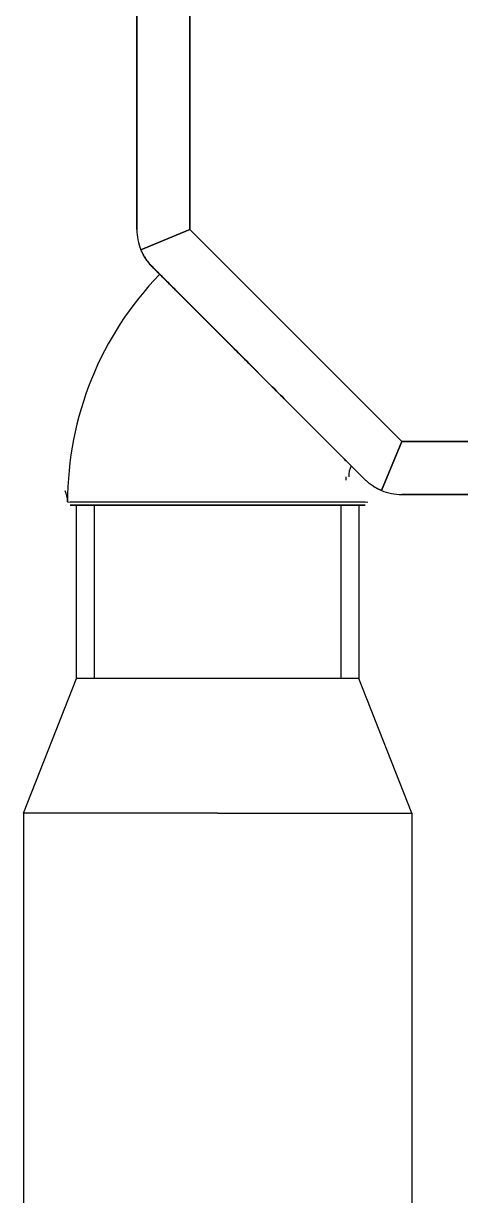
# Model space of a CAD drawing. Header units: millimetres. Extents: x 441156 to 441876, y 4514765 to 4515211.
# Drawn here: x 441308.2774 to 441308.4012, y 4514931.8437 to 4514932.1755 of the extents above; entities that cross this region are included whole.
import ezdxf

# ---------------------------------------------------------------- set-up
doc = ezdxf.new("R2010")
doc.units = ezdxf.units.MM
doc.linetypes.add('CONTINUA', pattern=[0])
doc.layers.add('01_mono PRIMERA', color=2, linetype='Continuous')
doc.layers.add('Instalaciones_ventilación_extracción', color=86, linetype='Continuous', lineweight=25)

# ---------------------------------------------------------------- blocks, each defined once
blk = doc.blocks.new('A$C11D349B9')
at = {"layer": '01_mono PRIMERA', "color": 254}
blk.add_arc((3.967982429254334, 9.464571852236986), 0.725, 183.2758289781731, 270, dxfattribs=at)

msp = doc.modelspace()

# ---------------------------------------------------------------- linework, layer by layer
at = {"layer": 'Instalaciones_ventilación_extracción'}
for p, q in [((441308.3095658165, 4514932.11719836, 5.197944820088271e-06), (441308.3095658165, 4514932.37719836, 5.197944820088271e-06)), ((441308.3095658165, 4514932.37719836, 5.197944820088271e-06), (441308.3095658165, 4514932.11719836, 5.197944820088271e-06)), ((441308.3245658162, 4514932.117204257, 5.197944820088271e-06), (441308.3245658162, 4514932.377192463, 5.197944820088271e-06)), ((441308.3245658162, 4514932.377192463, 5.197944820088271e-06), (441308.3245658162, 4514932.117204257, 5.197944820088271e-06)), ((441308.3245658162, 4514932.117204257, 5.197944820088271e-06), (441308.3107055393, 4514932.111463143, 5.197944820088271e-06)), ((441308.3107055393, 4514932.111463143, 5.197944820088271e-06), (441308.3245658162, 4514932.117204257, 5.197944820088271e-06)), ((441308.3845717129, 4514932.05719836, 5.197944820088271e-06), (441308.3245658162, 4514932.117204257, 5.197944820088271e-06)), ((441308.3245658162, 4514932.117204257, 5.197944820088271e-06), (441308.3845717129, 4514932.05719836, 5.197944820088271e-06)), ((441308.3106587115, 4514932.111577632, 5.197944820088271e-06), (441308.3106550495, 4514932.111586711, 5.197944820088271e-06)), ((441308.3106550495, 4514932.111586711, 5.197944820088271e-06), (441308.3106599324, 4514932.111574627, 5.197944820088271e-06)), ((441308.3106697281, 4514932.111550426, 5.197944820088271e-06), (441308.3106587115, 4514932.111577632, 5.197944820088271e-06)), ((441308.3106599324, 4514932.111574627, 5.197944820088271e-06), (441308.310674611, 4514932.111538433, 5.197944820088271e-06)), ((441308.3106881916, 4514932.111505214, 5.197944820088271e-06), (441308.3106697281, 4514932.111550426, 5.197944820088271e-06)), ((441308.310674611, 4514932.111538433, 5.197944820088271e-06), (441308.3106992538, 4514932.111478344, 5.197944820088271e-06)), ((441308.310714223, 4514932.11144218, 5.197944820088271e-06), (441308.3106881916, 4514932.111505214, 5.197944820088271e-06)), ((441308.3106992538, 4514932.111478344, 5.197944820088271e-06), (441308.310734075, 4514932.111394619, 5.197944820088271e-06)), ((441308.3107055412, 4514932.111463145, 5.197944820088271e-06), (441308.3107904098, 4514932.111262172, 5.197944820088271e-06)), ((441308.3107904098, 4514932.111262172, 5.197944820088271e-06), (441308.3107055412, 4514932.111463145, 5.197944820088271e-06)), ((441308.3107479909, 4514932.111361506, 5.197944820088271e-06), (441308.310714223, 4514932.11144218, 5.197944820088271e-06)), ((441308.310734075, 4514932.111394619, 5.197944820088271e-06), (441308.310779287, 4514932.111287731, 5.197944820088271e-06)), ((441308.3107895409, 4514932.1112635, 5.197944820088271e-06), (441308.3107479909, 4514932.111361506, 5.197944820088271e-06)), ((441308.310779287, 4514932.111287731, 5.197944820088271e-06), (441308.310835347, 4514932.111158351, 5.197944820088271e-06)), ((441308.3108392688, 4514932.111148708, 5.197944820088271e-06), (441308.3107895409, 4514932.1112635, 5.197944820088271e-06)), ((441308.3107904098, 4514932.111262172, 5.197944820088271e-06), (441308.3108775835, 4514932.111063884, 5.197944820088271e-06)), ((441308.3108775835, 4514932.111063884, 5.197944820088271e-06), (441308.3107904098, 4514932.111262172, 5.197944820088271e-06)), ((441308.310835347, 4514932.111158351, 5.197944820088271e-06), (441308.3109028521, 4514932.111007167, 5.197944820088271e-06)), ((441308.3108975575, 4514932.111017635, 5.197944820088271e-06), (441308.3108392688, 4514932.111148708, 5.197944820088271e-06)), ((441308.3108775835, 4514932.111063884, 5.197944820088271e-06), (441308.3109670612, 4514932.110868098, 5.197944820088271e-06)), ((441308.3109670612, 4514932.110868098, 5.197944820088271e-06), (441308.3108775835, 4514932.111063884, 5.197944820088271e-06)), ((441308.3109648335, 4514932.110870815, 5.197944820088271e-06), (441308.3108975575, 4514932.111017635, 5.197944820088271e-06)), ((441308.3109028521, 4514932.111007167, 5.197944820088271e-06), (441308.3109823507, 4514932.110834896, 5.197944820088271e-06)), ((441308.3110415093, 4514932.110708782, 5.197944820088271e-06), (441308.3109648335, 4514932.110870815, 5.197944820088271e-06)), ((441308.3109670612, 4514932.110868098, 5.197944820088271e-06), (441308.3110586754, 4514932.110674953, 5.197944820088271e-06)), ((441308.3110586754, 4514932.110674953, 5.197944820088271e-06), (441308.3109670612, 4514932.110868098, 5.197944820088271e-06)), ((441308.3109823507, 4514932.110834896, 5.197944820088271e-06), (441308.3110744371, 4514932.110642208, 5.197944820088271e-06)), ((441308.3111279807, 4514932.110532084, 5.197944820088271e-06), (441308.3110415093, 4514932.110708782, 5.197944820088271e-06)), ((441308.3110586754, 4514932.110674953, 5.197944820088271e-06), (441308.3111522873, 4514932.110484584, 5.197944820088271e-06)), ((441308.3111522873, 4514932.110484584, 5.197944820088271e-06), (441308.3110586754, 4514932.110674953, 5.197944820088271e-06)), ((441308.3110744371, 4514932.110642208, 5.197944820088271e-06), (441308.3111795555, 4514932.110430156, 5.197944820088271e-06)), ((441308.3112246753, 4514932.110341228, 5.197944820088271e-06), (441308.3111279807, 4514932.110532084, 5.197944820088271e-06)), ((441308.3111522873, 4514932.110484584, 5.197944820088271e-06), (441308.3112477311, 4514932.110297145, 5.197944820088271e-06)), ((441308.3112477311, 4514932.110297145, 5.197944820088271e-06), (441308.3111522873, 4514932.110484584, 5.197944820088271e-06)), ((441308.3111795555, 4514932.110430156, 5.197944820088271e-06), (441308.3112978716, 4514932.110200939, 5.197944820088271e-06)), ((441308.3113319748, 4514932.11013676, 5.197944820088271e-06), (441308.3112246753, 4514932.110341228, 5.197944820088271e-06)), ((441308.3112477311, 4514932.110297145, 5.197944820088271e-06), (441308.3113448531, 4514932.110112788, 5.197944820088271e-06)), ((441308.3113448531, 4514932.110112788, 5.197944820088271e-06), (441308.3112477311, 4514932.110297145, 5.197944820088271e-06)), ((441308.3112978716, 4514932.110200939, 5.197944820088271e-06), (441308.3114299211, 4514932.109955943, 5.197944820088271e-06)), ((441308.3114503375, 4514932.109919276, 5.197944820088271e-06), (441308.3113319748, 4514932.11013676, 5.197944820088271e-06)), ((441308.3113448531, 4514932.110112788, 5.197944820088271e-06), (441308.3114435165, 4514932.109931652, 5.197944820088271e-06)), ((441308.3114435165, 4514932.109931652, 5.197944820088271e-06), (441308.3113448531, 4514932.110112788, 5.197944820088271e-06)), ((441308.3114299211, 4514932.109955943, 5.197944820088271e-06), (441308.311576284, 4514932.109696513, 5.197944820088271e-06)), ((441308.3114435165, 4514932.109931652, 5.197944820088271e-06), (441308.3115435387, 4514932.109753886, 5.197944820088271e-06)), ((441308.3115435387, 4514932.109753886, 5.197944820088271e-06), (441308.3114435165, 4514932.109931652, 5.197944820088271e-06)), ((441308.3115803269, 4514932.109689662, 5.197944820088271e-06), (441308.3114503375, 4514932.109919276, 5.197944820088271e-06)), ((441308.3115435387, 4514932.109753886, 5.197944820088271e-06), (441308.3116447502, 4514932.109579616, 5.197944820088271e-06)), ((441308.3116447502, 4514932.109579616, 5.197944820088271e-06), (441308.3115435387, 4514932.109753886, 5.197944820088271e-06)), ((441308.311576284, 4514932.109696513, 5.197944820088271e-06), (441308.3117375537, 4514932.109423915, 5.197944820088271e-06)), ((441308.3117225696, 4514932.109448696, 5.197944820088271e-06), (441308.3115803269, 4514932.109689662, 5.197944820088271e-06)), ((441308.3116447502, 4514932.109579616, 5.197944820088271e-06), (441308.3117469535, 4514932.109408947, 5.197944820088271e-06)), ((441308.3117469535, 4514932.109408947, 5.197944820088271e-06), (441308.3116447502, 4514932.109579616, 5.197944820088271e-06)), ((441308.3118777056, 4514932.10919717, 5.197944820088271e-06), (441308.3117225696, 4514932.109448696, 5.197944820088271e-06)), ((441308.3117375537, 4514932.109423915, 5.197944820088271e-06), (441308.3119142964, 4514932.109139491, 5.197944820088271e-06)), ((441308.3117469535, 4514932.109408947, 5.197944820088271e-06), (441308.3118499038, 4514932.109241985, 5.197944820088271e-06)), ((441308.3118499038, 4514932.109241985, 5.197944820088271e-06), (441308.3117469535, 4514932.109408947, 5.197944820088271e-06)), ((441308.3118499038, 4514932.109241985, 5.197944820088271e-06), (441308.3119534352, 4514932.109078868, 5.197944820088271e-06)), ((441308.3119534352, 4514932.109078868, 5.197944820088271e-06), (441308.3118499038, 4514932.109241985, 5.197944820088271e-06)), ((441308.3120463309, 4514932.108935863, 5.197944820088271e-06), (441308.3118777056, 4514932.10919717, 5.197944820088271e-06)), ((441308.3119142964, 4514932.109139491, 5.197944820088271e-06), (441308.312107122, 4514932.108844539, 5.197944820088271e-06)), ((441308.3119534352, 4514932.109078868, 5.197944820088271e-06), (441308.3120573168, 4514932.108919689, 5.197944820088271e-06)), ((441308.3120573168, 4514932.108919689, 5.197944820088271e-06), (441308.3119534352, 4514932.109078868, 5.197944820088271e-06)), ((441308.3122290852, 4514932.108665538, 5.197944820088271e-06), (441308.3120463309, 4514932.108935863, 5.197944820088271e-06)), ((441308.3120573168, 4514932.108919689, 5.197944820088271e-06), (441308.3121613511, 4514932.108764567, 5.197944820088271e-06)), ((441308.3121613511, 4514932.108764567, 5.197944820088271e-06), (441308.3120573168, 4514932.108919689, 5.197944820088271e-06)), ((441308.312107122, 4514932.108844539, 5.197944820088271e-06), (441308.31231661, 4514932.108540355, 5.197944820088271e-06)), ((441308.3121613511, 4514932.108764567, 5.197944820088271e-06), (441308.3122653249, 4514932.108613597, 5.197944820088271e-06)), ((441308.3122653249, 4514932.108613597, 5.197944820088271e-06), (441308.3121613511, 4514932.108764567, 5.197944820088271e-06)), ((441308.3124265946, 4514932.108386974, 5.197944820088271e-06), (441308.3122290852, 4514932.108665538, 5.197944820088271e-06)), ((441308.3122653249, 4514932.108613597, 5.197944820088271e-06), (441308.3123696647, 4514932.108466075, 5.197944820088271e-06)), ((441308.3123696647, 4514932.108466075, 5.197944820088271e-06), (441308.3122653249, 4514932.108613597, 5.197944820088271e-06)), ((441308.31231661, 4514932.108540355, 5.197944820088271e-06), (441308.3125433396, 4514932.108228267, 5.197944820088271e-06)), ((441308.3123696647, 4514932.108466075, 5.197944820088271e-06), (441308.3124744161, 4514932.108321666, 5.197944820088271e-06)), ((441308.3124744161, 4514932.108321666, 5.197944820088271e-06), (441308.3123696647, 4514932.108466075, 5.197944820088271e-06)), ((441308.3126394856, 4514932.108100963, 5.197944820088271e-06), (441308.3124265946, 4514932.108386974, 5.197944820088271e-06)), ((441308.3124744161, 4514932.108321666, 5.197944820088271e-06), (441308.3125793044, 4514932.108180598, 5.197944820088271e-06)), ((441308.3125793044, 4514932.108180598, 5.197944820088271e-06), (441308.3124744161, 4514932.108321666, 5.197944820088271e-06)), ((441308.3125433396, 4514932.108228267, 5.197944820088271e-06), (441308.3127878769, 4514932.107909572, 5.197944820088271e-06)), ((441308.3125793044, 4514932.108180598, 5.197944820088271e-06), (441308.3126840102, 4514932.108043071, 5.197944820088271e-06)), ((441308.3126840102, 4514932.108043071, 5.197944820088271e-06), (441308.3125793044, 4514932.108180598, 5.197944820088271e-06)), ((441308.3128684587, 4514932.107808361, 5.197944820088271e-06), (441308.3126394856, 4514932.108100963, 5.197944820088271e-06)), ((441308.3126840102, 4514932.108043071, 5.197944820088271e-06), (441308.312788228, 4514932.107909343, 5.197944820088271e-06)), ((441308.312788228, 4514932.107909343, 5.197944820088271e-06), (441308.3126840102, 4514932.108043071, 5.197944820088271e-06)), ((441308.3127878769, 4514932.107909572, 5.197944820088271e-06), (441308.3130508321, 4514932.107585582, 5.197944820088271e-06)), ((441308.312788228, 4514932.107909343, 5.197944820088271e-06), (441308.3128916672, 4514932.107779598, 5.197944820088271e-06)), ((441308.3128916672, 4514932.107779598, 5.197944820088271e-06), (441308.312788228, 4514932.107909343, 5.197944820088271e-06)), ((441308.313114217, 4514932.107510173, 5.197944820088271e-06), (441308.3128684587, 4514932.107808361, 5.197944820088271e-06)), ((441308.3128916672, 4514932.107779598, 5.197944820088271e-06), (441308.3129940084, 4514932.107654079, 5.197944820088271e-06)), ((441308.3129940084, 4514932.107654079, 5.197944820088271e-06), (441308.3128916672, 4514932.107779598, 5.197944820088271e-06)), ((441308.3129940084, 4514932.107654079, 5.197944820088271e-06), (441308.3130950066, 4514932.107532939, 5.197944820088271e-06)), ((441308.3130950066, 4514932.107532939, 5.197944820088271e-06), (441308.3129940084, 4514932.107654079, 5.197944820088271e-06)), ((441308.3130508321, 4514932.107585582, 5.197944820088271e-06), (441308.3133327835, 4514932.107257594, 5.197944820088271e-06)), ((441308.3130950066, 4514932.107532939, 5.197944820088271e-06), (441308.3131946311, 4514932.107415919, 5.197944820088271e-06)), ((441308.3131946311, 4514932.107415919, 5.197944820088271e-06), (441308.3130950066, 4514932.107532939, 5.197944820088271e-06)), ((441308.313377446, 4514932.107207332, 5.197944820088271e-06), (441308.313114217, 4514932.107510173, 5.197944820088271e-06)), ((441308.3131946311, 4514932.107415919, 5.197944820088271e-06), (441308.3132928512, 4514932.107302898, 5.197944820088271e-06)), ((441308.3132928512, 4514932.107302898, 5.197944820088271e-06), (441308.3131946311, 4514932.107415919, 5.197944820088271e-06)), ((441308.3132928512, 4514932.107302898, 5.197944820088271e-06), (441308.3133893791, 4514932.107193995, 5.197944820088271e-06)), ((441308.3133893791, 4514932.107193995, 5.197944820088271e-06), (441308.3132928512, 4514932.107302898, 5.197944820088271e-06)), ((441308.3133327835, 4514932.107257594, 5.197944820088271e-06), (441308.3136349688, 4514932.106926234, 5.197944820088271e-06)), ((441308.3136588796, 4514932.106900844, 5.197944820088271e-06), (441308.313377446, 4514932.107207332, 5.197944820088271e-06)), ((441308.3133893791, 4514932.107193995, 5.197944820088271e-06), (441308.3134832657, 4514932.107090099, 5.197944820088271e-06)), ((441308.3134832657, 4514932.107090099, 5.197944820088271e-06), (441308.3133893791, 4514932.107193995, 5.197944820088271e-06)), ((441308.3134832657, 4514932.107090099, 5.197944820088271e-06), (441308.3135738266, 4514932.106991679, 5.197944820088271e-06)), ((441308.3135738266, 4514932.106991679, 5.197944820088271e-06), (441308.3134832657, 4514932.107090099, 5.197944820088271e-06)), ((441308.3135738266, 4514932.106991679, 5.197944820088271e-06), (441308.3136583152, 4514932.106901454, 5.197944820088271e-06)), ((441308.3136583152, 4514932.106901454, 5.197944820088271e-06), (441308.3135738266, 4514932.106991679, 5.197944820088271e-06)), ((441308.3136349688, 4514932.106926234, 5.197944820088271e-06), (441308.3139592181, 4514932.106591762, 5.197944820088271e-06)), ((441308.3136583152, 4514932.106901454, 5.197944820088271e-06), (441308.313712087, 4514932.106844783, 5.197944820088271e-06)), ((441308.313712087, 4514932.106844783, 5.197944820088271e-06), (441308.3136583152, 4514932.106901454, 5.197944820088271e-06)), ((441308.3139592181, 4514932.106591762, 5.197944820088271e-06), (441308.3136588796, 4514932.106900844, 5.197944820088271e-06)), ((441308.3137120814, 4514932.106844788, 5.197944820088271e-06), (441308.374212245, 4514932.046344625, 5.197944820088271e-06)), ((441308.374212245, 4514932.046344625, 5.197944820088271e-06), (441308.3137120814, 4514932.106844788, 5.197944820088271e-06)), ((441308.3139592144, 4514932.106591758, 5.197944820088271e-06), (441308.373959214, 4514932.046591758, 5.197944820088271e-06)), ((441308.373959214, 4514932.046591758, 5.197944820088271e-06), (441308.3139592144, 4514932.106591758, 5.197944820088271e-06)), ((441308.3142778832, 4514932.106273097, 5.197944820088271e-06), (441308.3139593252, 4514932.10659164, 5.197944820088271e-06)), ((441308.3139593252, 4514932.10659164, 5.197944820088271e-06), (441308.3142778832, 4514932.106273097, 5.197944820088271e-06)), ((441308.3146082512, 4514932.105942714, 5.197944820088271e-06), (441308.3142778832, 4514932.106273097, 5.197944820088271e-06)), ((441308.3142778832, 4514932.106273097, 5.197944820088271e-06), (441308.3146082512, 4514932.105942714, 5.197944820088271e-06)), ((441308.3149499106, 4514932.105601055, 5.197944820088271e-06), (441308.3146082512, 4514932.105942714, 5.197944820088271e-06)), ((441308.3146082512, 4514932.105942714, 5.197944820088271e-06), (441308.3149499106, 4514932.105601055, 5.197944820088271e-06)), ((441308.3153022355, 4514932.105248745, 5.197944820088271e-06), (441308.3149499106, 4514932.105601055, 5.197944820088271e-06)), ((441308.3149499106, 4514932.105601055, 5.197944820088271e-06), (441308.3153022355, 4514932.105248745, 5.197944820088271e-06)), ((441308.3156643421, 4514932.104886638, 5.197944820088271e-06), (441308.3153022355, 4514932.105248745, 5.197944820088271e-06)), ((441308.3153022355, 4514932.105248745, 5.197944820088271e-06), (441308.3156643421, 4514932.104886638, 5.197944820088271e-06)), ((441308.316035314, 4514932.104515651, 5.197944820088271e-06), (441308.3156643421, 4514932.104886638, 5.197944820088271e-06)), ((441308.3156643421, 4514932.104886638, 5.197944820088271e-06), (441308.316035314, 4514932.104515651, 5.197944820088271e-06)), ((441308.3164142198, 4514932.104136745, 5.197944820088271e-06), (441308.316035314, 4514932.104515651, 5.197944820088271e-06)), ((441308.316035314, 4514932.104515651, 5.197944820088271e-06), (441308.3164142198, 4514932.104136745, 5.197944820088271e-06)), ((441308.3168001301, 4514932.103750835, 5.197944820088271e-06), (441308.3164142198, 4514932.104136745, 5.197944820088271e-06)), ((441308.3164142198, 4514932.104136745, 5.197944820088271e-06), (441308.3168001301, 4514932.103750835, 5.197944820088271e-06)), ((441308.3171920064, 4514932.103358974, 5.197944820088271e-06), (441308.3168001301, 4514932.103750835, 5.197944820088271e-06)), ((441308.3168001301, 4514932.103750835, 5.197944820088271e-06), (441308.3171920064, 4514932.103358974, 5.197944820088271e-06)), ((441308.3175885673, 4514932.102962413, 5.197944820088271e-06), (441308.3171920064, 4514932.103358974, 5.197944820088271e-06)), ((441308.3171920064, 4514932.103358974, 5.197944820088271e-06), (441308.3175885673, 4514932.102962413, 5.197944820088271e-06)), ((441308.3179885452, 4514932.102562419, 5.197944820088271e-06), (441308.3175885673, 4514932.102962413, 5.197944820088271e-06)), ((441308.3175885673, 4514932.102962413, 5.197944820088271e-06), (441308.3179885452, 4514932.102562419, 5.197944820088271e-06)), ((441308.3183906912, 4514932.102160274, 5.197944820088271e-06), (441308.3179885452, 4514932.102562419, 5.197944820088271e-06)), ((441308.3179885452, 4514932.102562419, 5.197944820088271e-06), (441308.3183906912, 4514932.102160274, 5.197944820088271e-06)), ((441308.3187949569, 4514932.101756007, 5.197944820088271e-06), (441308.3183906912, 4514932.102160274, 5.197944820088271e-06)), ((441308.3183906912, 4514932.102160274, 5.197944820088271e-06), (441308.3187949569, 4514932.101756007, 5.197944820088271e-06)), ((441308.3192116446, 4514932.101339321, 5.197944820088271e-06), (441308.3187949569, 4514932.101756007, 5.197944820088271e-06)), ((441308.3187949569, 4514932.101756007, 5.197944820088271e-06), (441308.3192116446, 4514932.101339321, 5.197944820088271e-06)), ((441308.3196427659, 4514932.100908198, 5.197944820088271e-06), (441308.3192116446, 4514932.101339321, 5.197944820088271e-06)), ((441308.3192116446, 4514932.101339321, 5.197944820088271e-06), (441308.3196427659, 4514932.100908198, 5.197944820088271e-06)), ((441308.3200876056, 4514932.100463359, 5.197944820088271e-06), (441308.3196427659, 4514932.100908198, 5.197944820088271e-06)), ((441308.3196427659, 4514932.100908198, 5.197944820088271e-06), (441308.3200876056, 4514932.100463359, 5.197944820088271e-06)), ((441308.3205454764, 4514932.100005489, 5.197944820088271e-06), (441308.3200876056, 4514932.100463359, 5.197944820088271e-06)), ((441308.3200876056, 4514932.100463359, 5.197944820088271e-06), (441308.3205454764, 4514932.100005489, 5.197944820088271e-06)), ((441308.3210156602, 4514932.099535304, 5.197944820088271e-06), (441308.3205454764, 4514932.100005489, 5.197944820088271e-06)), ((441308.3205454764, 4514932.100005489, 5.197944820088271e-06), (441308.3210156602, 4514932.099535304, 5.197944820088271e-06)), ((441308.3214973346, 4514932.099053646, 5.197944820088271e-06), (441308.3210156602, 4514932.099535304, 5.197944820088271e-06)), ((441308.3210156602, 4514932.099535304, 5.197944820088271e-06), (441308.3214973346, 4514932.099053646, 5.197944820088271e-06)), ((441308.321989492, 4514932.098561473, 5.197944820088271e-06), (441308.3214973346, 4514932.099053646, 5.197944820088271e-06)), ((441308.3214973346, 4514932.099053646, 5.197944820088271e-06), (441308.321989492, 4514932.098561473, 5.197944820088271e-06)), ((441308.3224911853, 4514932.098059795, 5.197944820088271e-06), (441308.321989492, 4514932.098561473, 5.197944820088271e-06)), ((441308.321989492, 4514932.098561473, 5.197944820088271e-06), (441308.3224911853, 4514932.098059795, 5.197944820088271e-06)), ((441308.3230013936, 4514932.097549572, 5.197944820088271e-06), (441308.3224911853, 4514932.098059795, 5.197944820088271e-06)), ((441308.3224911853, 4514932.098059795, 5.197944820088271e-06), (441308.3230013936, 4514932.097549572, 5.197944820088271e-06)), ((441308.3235191698, 4514932.097031794, 5.197944820088271e-06), (441308.3230013936, 4514932.097549572, 5.197944820088271e-06)), ((441308.3230013936, 4514932.097549572, 5.197944820088271e-06), (441308.3235191698, 4514932.097031794, 5.197944820088271e-06)), ((441308.3240434467, 4514932.096507533, 5.197944820088271e-06), (441308.3235191698, 4514932.097031794, 5.197944820088271e-06)), ((441308.3235191698, 4514932.097031794, 5.197944820088271e-06), (441308.3240434467, 4514932.096507533, 5.197944820088271e-06)), ((441308.3245729725, 4514932.095978008, 5.197944820088271e-06), (441308.3240434467, 4514932.096507533, 5.197944820088271e-06)), ((441308.3240434467, 4514932.096507533, 5.197944820088271e-06), (441308.3245729725, 4514932.095978008, 5.197944820088271e-06)), ((441308.3251065263, 4514932.095444454, 5.197944820088271e-06), (441308.3245729725, 4514932.095978008, 5.197944820088271e-06)), ((441308.3245729725, 4514932.095978008, 5.197944820088271e-06), (441308.3251065263, 4514932.095444454, 5.197944820088271e-06)), ((441308.3256428731, 4514932.094908092, 5.197944820088271e-06), (441308.3251065263, 4514932.095444454, 5.197944820088271e-06)), ((441308.3251065263, 4514932.095444454, 5.197944820088271e-06), (441308.3256428731, 4514932.094908092, 5.197944820088271e-06)), ((441308.3261807761, 4514932.094370189, 5.197944820088271e-06), (441308.3256428731, 4514932.094908092, 5.197944820088271e-06)), ((441308.3256428731, 4514932.094908092, 5.197944820088271e-06), (441308.3261807761, 4514932.094370189, 5.197944820088271e-06)), ((441308.3267188468, 4514932.093832133, 5.197944820088271e-06), (441308.3261807761, 4514932.094370189, 5.197944820088271e-06)), ((441308.3261807761, 4514932.094370189, 5.197944820088271e-06), (441308.3267188468, 4514932.093832133, 5.197944820088271e-06)), ((441308.3272556351, 4514932.093295345, 5.197944820088271e-06), (441308.3267188468, 4514932.093832133, 5.197944820088271e-06)), ((441308.3267188468, 4514932.093832133, 5.197944820088271e-06), (441308.3272556351, 4514932.093295345, 5.197944820088271e-06)), ((441308.3277896927, 4514932.092761272, 5.197944820088271e-06), (441308.3272556351, 4514932.093295345, 5.197944820088271e-06)), ((441308.3272556351, 4514932.093295345, 5.197944820088271e-06), (441308.3277896927, 4514932.092761272, 5.197944820088271e-06)), ((441308.3283196003, 4514932.092231365, 5.197944820088271e-06), (441308.3277896927, 4514932.092761272, 5.197944820088271e-06)), ((441308.3277896927, 4514932.092761272, 5.197944820088271e-06), (441308.3283196003, 4514932.092231365, 5.197944820088271e-06)), ((441308.3288515671, 4514932.091699413, 5.197944820088271e-06), (441308.3283196003, 4514932.092231365, 5.197944820088271e-06)), ((441308.3283196003, 4514932.092231365, 5.197944820088271e-06), (441308.3288515671, 4514932.091699413, 5.197944820088271e-06)), ((441308.3293965501, 4514932.09115443, 5.197944820088271e-06), (441308.3288515671, 4514932.091699413, 5.197944820088271e-06)), ((441308.3288515671, 4514932.091699413, 5.197944820088271e-06), (441308.3293965501, 4514932.09115443, 5.197944820088271e-06)), ((441308.3299535881, 4514932.090597392, 5.197944820088271e-06), (441308.3293965501, 4514932.09115443, 5.197944820088271e-06)), ((441308.3293965501, 4514932.09115443, 5.197944820088271e-06), (441308.3299535881, 4514932.090597392, 5.197944820088271e-06)), ((441308.3305215505, 4514932.09002943, 5.197944820088271e-06), (441308.3299535881, 4514932.090597392, 5.197944820088271e-06)), ((441308.3299535881, 4514932.090597392, 5.197944820088271e-06), (441308.3305215505, 4514932.09002943, 5.197944820088271e-06)), ((441308.3310992937, 4514932.089451671, 5.197944820088271e-06), (441308.3305215505, 4514932.09002943, 5.197944820088271e-06)), ((441308.3305215505, 4514932.09002943, 5.197944820088271e-06), (441308.3310992937, 4514932.089451671, 5.197944820088271e-06)), ((441308.3316856888, 4514932.088865275, 5.197944820088271e-06), (441308.3310992937, 4514932.089451671, 5.197944820088271e-06)), ((441308.3310992937, 4514932.089451671, 5.197944820088271e-06), (441308.3316856888, 4514932.088865275, 5.197944820088271e-06)), ((441308.3322794852, 4514932.08827148, 5.197944820088271e-06), (441308.3316856888, 4514932.088865275, 5.197944820088271e-06)), ((441308.3316856888, 4514932.088865275, 5.197944820088271e-06), (441308.3322794852, 4514932.08827148, 5.197944820088271e-06)), ((441308.3328794301, 4514932.08767155, 5.197944820088271e-06), (441308.3322794852, 4514932.08827148, 5.197944820088271e-06)), ((441308.3322794852, 4514932.08827148, 5.197944820088271e-06), (441308.3328794301, 4514932.08767155, 5.197944820088271e-06)), ((441308.3334842422, 4514932.087066722, 5.197944820088271e-06), (441308.3328794301, 4514932.08767155, 5.197944820088271e-06)), ((441308.3328794301, 4514932.08767155, 5.197944820088271e-06), (441308.3334842422, 4514932.087066722, 5.197944820088271e-06)), ((441308.3340926864, 4514932.086458278, 5.197944820088271e-06), (441308.3334842422, 4514932.087066722, 5.197944820088271e-06)), ((441308.3334842422, 4514932.087066722, 5.197944820088271e-06), (441308.3340926864, 4514932.086458278, 5.197944820088271e-06)), ((441308.3347035269, 4514932.085847438, 5.197944820088271e-06), (441308.3340926864, 4514932.086458278, 5.197944820088271e-06)), ((441308.3340926864, 4514932.086458278, 5.197944820088271e-06), (441308.3347035269, 4514932.085847438, 5.197944820088271e-06)), ((441308.3353154804, 4514932.085235484, 5.197944820088271e-06), (441308.3347035269, 4514932.085847438, 5.197944820088271e-06)), ((441308.3347035269, 4514932.085847438, 5.197944820088271e-06), (441308.3353154804, 4514932.085235484, 5.197944820088271e-06)), ((441308.3359271898, 4514932.084623775, 5.197944820088271e-06), (441308.3353154804, 4514932.085235484, 5.197944820088271e-06)), ((441308.3353154804, 4514932.085235484, 5.197944820088271e-06), (441308.3359271898, 4514932.084623775, 5.197944820088271e-06)), ((441308.3365373123, 4514932.084013652, 5.197944820088271e-06), (441308.3359271898, 4514932.084623775, 5.197944820088271e-06)), ((441308.3359271898, 4514932.084623775, 5.197944820088271e-06), (441308.3365373123, 4514932.084013652, 5.197944820088271e-06)), ((441308.3371445057, 4514932.083406474, 5.197944820088271e-06), (441308.3365373123, 4514932.084013652, 5.197944820088271e-06)), ((441308.3365373123, 4514932.084013652, 5.197944820088271e-06), (441308.3371445057, 4514932.083406474, 5.197944820088271e-06)), ((441308.3377473806, 4514932.082803585, 5.197944820088271e-06), (441308.3371445057, 4514932.083406474, 5.197944820088271e-06)), ((441308.3371445057, 4514932.083406474, 5.197944820088271e-06), (441308.3377473806, 4514932.082803585, 5.197944820088271e-06)), ((441308.3383445791, 4514932.082206401, 5.197944820088271e-06), (441308.3377473806, 4514932.082803585, 5.197944820088271e-06)), ((441308.3377473806, 4514932.082803585, 5.197944820088271e-06), (441308.3383445791, 4514932.082206401, 5.197944820088271e-06)), ((441308.3389346977, 4514932.081616282, 5.197944820088271e-06), (441308.3383445791, 4514932.082206401, 5.197944820088271e-06)), ((441308.3383445791, 4514932.082206401, 5.197944820088271e-06), (441308.3389346977, 4514932.081616282, 5.197944820088271e-06)), ((441308.3395163319, 4514932.081034633, 5.197944820088271e-06), (441308.3389346977, 4514932.081616282, 5.197944820088271e-06)), ((441308.3389346977, 4514932.081616282, 5.197944820088271e-06), (441308.3395163319, 4514932.081034633, 5.197944820088271e-06)), ((441308.3400892685, 4514932.080461712, 5.197944820088271e-06), (441308.3395163319, 4514932.081034633, 5.197944820088271e-06)), ((441308.3395163319, 4514932.081034633, 5.197944820088271e-06), (441308.3400892685, 4514932.080461712, 5.197944820088271e-06)), ((441308.3406676226, 4514932.079883342, 5.197944820088271e-06), (441308.3400892685, 4514932.080461712, 5.197944820088271e-06)), ((441308.3400892685, 4514932.080461712, 5.197944820088271e-06), (441308.3406676226, 4514932.079883342, 5.197944820088271e-06)), ((441308.3412549333, 4514932.079296047, 5.197944820088271e-06), (441308.3406676226, 4514932.079883342, 5.197944820088271e-06)), ((441308.3406676226, 4514932.079883342, 5.197944820088271e-06), (441308.3412549333, 4514932.079296047, 5.197944820088271e-06)), ((441308.341849782, 4514932.078701198, 5.197944820088271e-06), (441308.3412549333, 4514932.079296047, 5.197944820088271e-06)), ((441308.3412549333, 4514932.079296047, 5.197944820088271e-06), (441308.341849782, 4514932.078701198, 5.197944820088271e-06)), ((441308.3424507952, 4514932.078100169, 5.197944820088271e-06), (441308.341849782, 4514932.078701198, 5.197944820088271e-06)), ((441308.341849782, 4514932.078701198, 5.197944820088271e-06), (441308.3424507952, 4514932.078100169, 5.197944820088271e-06)), ((441308.3430566001, 4514932.077494365, 5.197944820088271e-06), (441308.3424507952, 4514932.078100169, 5.197944820088271e-06)), ((441308.3424507952, 4514932.078100169, 5.197944820088271e-06), (441308.3430566001, 4514932.077494365, 5.197944820088271e-06)), ((441308.3436658219, 4514932.076885142, 5.197944820088271e-06), (441308.3430566001, 4514932.077494365, 5.197944820088271e-06)), ((441308.3430566001, 4514932.077494365, 5.197944820088271e-06), (441308.3436658219, 4514932.076885142, 5.197944820088271e-06)), ((441308.3442771197, 4514932.07627386, 5.197944820088271e-06), (441308.3436658219, 4514932.076885142, 5.197944820088271e-06)), ((441308.3436658219, 4514932.076885142, 5.197944820088271e-06), (441308.3442771197, 4514932.07627386, 5.197944820088271e-06)), ((441308.3448891346, 4514932.075661846, 5.197944820088271e-06), (441308.3442771197, 4514932.07627386, 5.197944820088271e-06)), ((441308.3442771197, 4514932.07627386, 5.197944820088271e-06), (441308.3448891346, 4514932.075661846, 5.197944820088271e-06)), ((441308.3455005386, 4514932.075050442, 5.197944820088271e-06), (441308.3448891346, 4514932.075661846, 5.197944820088271e-06)), ((441308.3448891346, 4514932.075661846, 5.197944820088271e-06), (441308.3455005386, 4514932.075050442, 5.197944820088271e-06)), ((441308.3461099905, 4514932.074440975, 5.197944820088271e-06), (441308.3455005386, 4514932.075050442, 5.197944820088271e-06)), ((441308.3455005386, 4514932.075050442, 5.197944820088271e-06), (441308.3461099905, 4514932.074440975, 5.197944820088271e-06)), ((441308.3467162983, 4514932.073834667, 5.197944820088271e-06), (441308.3461099905, 4514932.074440975, 5.197944820088271e-06)), ((441308.3461099905, 4514932.074440975, 5.197944820088271e-06), (441308.3467162983, 4514932.073834667, 5.197944820088271e-06)), ((441308.3473181962, 4514932.073232768, 5.197944820088271e-06), (441308.3467162983, 4514932.073834667, 5.197944820088271e-06)), ((441308.3467162983, 4514932.073834667, 5.197944820088271e-06), (441308.3473181962, 4514932.073232768, 5.197944820088271e-06)), ((441308.3479144643, 4514932.072636516, 5.197944820088271e-06), (441308.3473181962, 4514932.073232768, 5.197944820088271e-06)), ((441308.3473181962, 4514932.073232768, 5.197944820088271e-06), (441308.3479144336, 4514932.072636531, 5.197944820088271e-06)), ((441308.3479144336, 4514932.072636531, 5.197944820088271e-06), (441308.3485037587, 4514932.072047207, 5.197944820088271e-06)), ((441308.3485037587, 4514932.072047207, 5.197944820088271e-06), (441308.3479144643, 4514932.072636516, 5.197944820088271e-06)), ((441308.3490849198, 4514932.07146606, 5.197944820088271e-06), (441308.3485037587, 4514932.072047207, 5.197944820088271e-06)), ((441308.3485037587, 4514932.072047207, 5.197944820088271e-06), (441308.3490849198, 4514932.07146606, 5.197944820088271e-06)), ((441308.3496567435, 4514932.070894237, 5.197944820088271e-06), (441308.3490849198, 4514932.07146606, 5.197944820088271e-06)), ((441308.3490849198, 4514932.07146606, 5.197944820088271e-06), (441308.3496567435, 4514932.070894237, 5.197944820088271e-06)), ((441308.3502180832, 4514932.070332881, 5.197944820088271e-06), (441308.3496567435, 4514932.070894237, 5.197944820088271e-06)), ((441308.3496567435, 4514932.070894237, 5.197944820088271e-06), (441308.3502180832, 4514932.070332881, 5.197944820088271e-06)), ((441308.350767842, 4514932.069783122, 5.197944820088271e-06), (441308.3502180832, 4514932.070332881, 5.197944820088271e-06)), ((441308.3502180832, 4514932.070332881, 5.197944820088271e-06), (441308.350767842, 4514932.069783122, 5.197944820088271e-06)), ((441308.3513048752, 4514932.069246089, 5.197944820088271e-06), (441308.350767842, 4514932.069783122, 5.197944820088271e-06)), ((441308.350767842, 4514932.069783122, 5.197944820088271e-06), (441308.3513048752, 4514932.069246089, 5.197944820088271e-06)), ((441308.3518335619, 4514932.068717402, 5.197944820088271e-06), (441308.3513048752, 4514932.069246089, 5.197944820088271e-06)), ((441308.3513048752, 4514932.069246089, 5.197944820088271e-06), (441308.3518335619, 4514932.068717402, 5.197944820088271e-06)), ((441308.3523662924, 4514932.068184673, 5.197944820088271e-06), (441308.3518335619, 4514932.068717402, 5.197944820088271e-06)), ((441308.3518335619, 4514932.068717402, 5.197944820088271e-06), (441308.3523662924, 4514932.068184673, 5.197944820088271e-06)), ((441308.352902303, 4514932.067648662, 5.197944820088271e-06), (441308.3523662924, 4514932.068184673, 5.197944820088271e-06)), ((441308.3523662924, 4514932.068184673, 5.197944820088271e-06), (441308.352902303, 4514932.067648662, 5.197944820088271e-06)), ((441308.3534401753, 4514932.067110805, 5.197944820088271e-06), (441308.352902303, 4514932.067648662, 5.197944820088271e-06)), ((441308.352902303, 4514932.067648662, 5.197944820088271e-06), (441308.3534401753, 4514932.067110805, 5.197944820088271e-06)), ((441308.3539784751, 4514932.06657249, 5.197944820088271e-06), (441308.3534401753, 4514932.067110805, 5.197944820088271e-06)), ((441308.3534401753, 4514932.067110805, 5.197944820088271e-06), (441308.3539784751, 4514932.06657249, 5.197944820088271e-06)), ((441308.3545158128, 4514932.066035151, 5.197944820088271e-06), (441308.3539784751, 4514932.06657249, 5.197944820088271e-06)), ((441308.3539784751, 4514932.06657249, 5.197944820088271e-06), (441308.3545158128, 4514932.066035151, 5.197944820088271e-06)), ((441308.3550509238, 4514932.065500056, 5.197944820088271e-06), (441308.3545158128, 4514932.066035151, 5.197944820088271e-06)), ((441308.3545158128, 4514932.066035151, 5.197944820088271e-06), (441308.3550509238, 4514932.065500056, 5.197944820088271e-06)), ((441308.3555825702, 4514932.06496841, 5.197944820088271e-06), (441308.3550509238, 4514932.065500056, 5.197944820088271e-06)), ((441308.3550509238, 4514932.065500056, 5.197944820088271e-06), (441308.3555825702, 4514932.06496841, 5.197944820088271e-06)), ((441308.3561095628, 4514932.064441417, 5.197944820088271e-06), (441308.3555825702, 4514932.06496841, 5.197944820088271e-06)), ((441308.3555825702, 4514932.06496841, 5.197944820088271e-06), (441308.3561095628, 4514932.064441417, 5.197944820088271e-06)), ((441308.3566306657, 4514932.063920299, 5.197944820088271e-06), (441308.3561095628, 4514932.064441417, 5.197944820088271e-06)), ((441308.3561095628, 4514932.064441417, 5.197944820088271e-06), (441308.3566306657, 4514932.063920299, 5.197944820088271e-06)), ((441308.3571447651, 4514932.063406215, 5.197944820088271e-06), (441308.3566306657, 4514932.063920299, 5.197944820088271e-06)), ((441308.3566306657, 4514932.063920299, 5.197944820088271e-06), (441308.3571447651, 4514932.063406215, 5.197944820088271e-06)), ((441308.3576508691, 4514932.062900111, 5.197944820088271e-06), (441308.3571447651, 4514932.063406215, 5.197944820088271e-06)), ((441308.3571447651, 4514932.063406215, 5.197944820088271e-06), (441308.3576508691, 4514932.062900111, 5.197944820088271e-06)), ((441308.3581480156, 4514932.062402965, 5.197944820088271e-06), (441308.3576508691, 4514932.062900111, 5.197944820088271e-06)), ((441308.3576508691, 4514932.062900111, 5.197944820088271e-06), (441308.3581480156, 4514932.062402965, 5.197944820088271e-06)), ((441308.3586352435, 4514932.061915737, 5.197944820088271e-06), (441308.3581480156, 4514932.062402965, 5.197944820088271e-06)), ((441308.3581480156, 4514932.062402965, 5.197944820088271e-06), (441308.3586352435, 4514932.061915737, 5.197944820088271e-06)), ((441308.3591115768, 4514932.061439388, 5.197944820088271e-06), (441308.3586352435, 4514932.061915737, 5.197944820088271e-06)), ((441308.3586352435, 4514932.061915737, 5.197944820088271e-06), (441308.3591115768, 4514932.061439388, 5.197944820088271e-06)), ((441308.3595761159, 4514932.060974849, 5.197944820088271e-06), (441308.3591115768, 4514932.061439388, 5.197944820088271e-06)), ((441308.3591115768, 4514932.061439388, 5.197944820088271e-06), (441308.3595761159, 4514932.060974849, 5.197944820088271e-06)), ((441308.3600281267, 4514932.060522853, 5.197944820088271e-06), (441308.3595761159, 4514932.060974849, 5.197944820088271e-06)), ((441308.3595761159, 4514932.060974849, 5.197944820088271e-06), (441308.3600281267, 4514932.060522853, 5.197944820088271e-06)), ((441308.3604668933, 4514932.060084087, 5.197944820088271e-06), (441308.3600281267, 4514932.060522853, 5.197944820088271e-06)), ((441308.3600281267, 4514932.060522853, 5.197944820088271e-06), (441308.3604668933, 4514932.060084087, 5.197944820088271e-06)), ((441308.360891744, 4514932.059659221, 5.197944820088271e-06), (441308.3604668933, 4514932.060084087, 5.197944820088271e-06)), ((441308.3604668933, 4514932.060084087, 5.197944820088271e-06), (441308.360891744, 4514932.059659221, 5.197944820088271e-06)), ((441308.3613020531, 4514932.059248912, 5.197944820088271e-06), (441308.360891744, 4514932.059659221, 5.197944820088271e-06)), ((441308.360891744, 4514932.059659221, 5.197944820088271e-06), (441308.3613020531, 4514932.059248912, 5.197944820088271e-06)), ((441308.3617058457, 4514932.058845134, 5.197944820088271e-06), (441308.3613020531, 4514932.059248912, 5.197944820088271e-06)), ((441308.3613020531, 4514932.059248912, 5.197944820088271e-06), (441308.3617058457, 4514932.058845134, 5.197944820088271e-06)), ((441308.3621082664, 4514932.058442699, 5.197944820088271e-06), (441308.3617058457, 4514932.058845134, 5.197944820088271e-06)), ((441308.3617058457, 4514932.058845134, 5.197944820088271e-06), (441308.3621082664, 4514932.058442699, 5.197944820088271e-06)), ((441308.3625080925, 4514932.058042873, 5.197944820088271e-06), (441308.3621082664, 4514932.058442699, 5.197944820088271e-06)), ((441308.3621082664, 4514932.058442699, 5.197944820088271e-06), (441308.3625080925, 4514932.058042873, 5.197944820088271e-06)), ((441308.3629040881, 4514932.057646892, 5.197944820088271e-06), (441308.3625080925, 4514932.058042873, 5.197944820088271e-06)), ((441308.3625080925, 4514932.058042873, 5.197944820088271e-06), (441308.3629040881, 4514932.057646892, 5.197944820088271e-06)), ((441308.3632950033, 4514932.057255977, 5.197944820088271e-06), (441308.3629040881, 4514932.057646892, 5.197944820088271e-06)), ((441308.3629040881, 4514932.057646892, 5.197944820088271e-06), (441308.3632950033, 4514932.057255977, 5.197944820088271e-06)), ((441308.3636796926, 4514932.056871288, 5.197944820088271e-06), (441308.3632950033, 4514932.057255977, 5.197944820088271e-06)), ((441308.3632950033, 4514932.057255977, 5.197944820088271e-06), (441308.3636796926, 4514932.056871288, 5.197944820088271e-06)), ((441308.3640572098, 4514932.05649377, 5.197944820088271e-06), (441308.3636796926, 4514932.056871288, 5.197944820088271e-06)), ((441308.3636796926, 4514932.056871288, 5.197944820088271e-06), (441308.3640572098, 4514932.05649377, 5.197944820088271e-06)), ((441308.3644266562, 4514932.056124324, 5.197944820088271e-06), (441308.3640572098, 4514932.05649377, 5.197944820088271e-06)), ((441308.3640572098, 4514932.05649377, 5.197944820088271e-06), (441308.3644266562, 4514932.056124324, 5.197944820088271e-06)), ((441308.3647871143, 4514932.055763866, 5.197944820088271e-06), (441308.3644266562, 4514932.056124324, 5.197944820088271e-06)), ((441308.3644266562, 4514932.056124324, 5.197944820088271e-06), (441308.3647871143, 4514932.055763866, 5.197944820088271e-06)), ((441308.3651376846, 4514932.05541328, 5.197944820088271e-06), (441308.3647871143, 4514932.055763866, 5.197944820088271e-06)), ((441308.3647871143, 4514932.055763866, 5.197944820088271e-06), (441308.3651376846, 4514932.05541328, 5.197944820088271e-06)), ((441308.3654776202, 4514932.055073344, 5.197944820088271e-06), (441308.3651376846, 4514932.05541328, 5.197944820088271e-06)), ((441308.3651376846, 4514932.05541328, 5.197944820088271e-06), (441308.3654776202, 4514932.055073344, 5.197944820088271e-06)), ((441308.3658063705, 4514932.054744609, 5.197944820088271e-06), (441308.3654776202, 4514932.055073344, 5.197944820088271e-06)), ((441308.3654776202, 4514932.055073344, 5.197944820088271e-06), (441308.3658063705, 4514932.054744609, 5.197944820088271e-06)), ((441308.3661233573, 4514932.054427608, 5.197944820088271e-06), (441308.3658063705, 4514932.054744609, 5.197944820088271e-06)), ((441308.3658063705, 4514932.054744609, 5.197944820088271e-06), (441308.3661233573, 4514932.054427608, 5.197944820088271e-06)), ((441308.3788305982, 4514932.043338083, 5.197944820088271e-06), (441308.3845717129, 4514932.05719836, 5.197944820088271e-06)), ((441308.3845717129, 4514932.05719836, 5.197944820088271e-06), (441308.3788305982, 4514932.043338083, 5.197944820088271e-06)), ((441308.6445599184, 4514932.05719836, 5.197944820088271e-06), (441308.3845717129, 4514932.05719836, 5.197944820088271e-06)), ((441308.3845717129, 4514932.05719836, 5.197944820088271e-06), (441308.6445599184, 4514932.05719836, 5.197944820088271e-06)), ((441308.36642806, 4514932.05412292, 5.197944820088271e-06), (441308.3661233573, 4514932.054427608, 5.197944820088271e-06)), ((441308.3661233573, 4514932.054427608, 5.197944820088271e-06), (441308.36642806, 4514932.05412292, 5.197944820088271e-06)), ((441308.3667199151, 4514932.053831065, 5.197944820088271e-06), (441308.36642806, 4514932.05412292, 5.197944820088271e-06)), ((441308.36642806, 4514932.05412292, 5.197944820088271e-06), (441308.3667199151, 4514932.053831065, 5.197944820088271e-06)), ((441308.36699851, 4514932.05355247, 5.197944820088271e-06), (441308.3667199151, 4514932.053831065, 5.197944820088271e-06)), ((441308.3667199151, 4514932.053831065, 5.197944820088271e-06), (441308.36699851, 4514932.05355247, 5.197944820088271e-06)), ((441308.3672636463, 4514932.053287319, 5.197944820088271e-06), (441308.36699851, 4514932.05355247, 5.197944820088271e-06)), ((441308.36699851, 4514932.05355247, 5.197944820088271e-06), (441308.3672636463, 4514932.053287319, 5.197944820088271e-06)), ((441308.3675151565, 4514932.053035808, 5.197944820088271e-06), (441308.3672636463, 4514932.053287319, 5.197944820088271e-06)), ((441308.3672636463, 4514932.053287319, 5.197944820088271e-06), (441308.3675151565, 4514932.053035808, 5.197944820088271e-06)), ((441308.367752858, 4514932.052798122, 5.197944820088271e-06), (441308.3675151565, 4514932.053035808, 5.197944820088271e-06)), ((441308.3675151565, 4514932.053035808, 5.197944820088271e-06), (441308.367752858, 4514932.052798122, 5.197944820088271e-06)), ((441308.3679771167, 4514932.052573849, 5.197944820088271e-06), (441308.367752858, 4514932.052798122, 5.197944820088271e-06)), ((441308.367752858, 4514932.052798122, 5.197944820088271e-06), (441308.3679771167, 4514932.052573849, 5.197944820088271e-06)), ((441308.3681936697, 4514932.05235731, 5.197944820088271e-06), (441308.3679771167, 4514932.052573849, 5.197944820088271e-06)), ((441308.3679771167, 4514932.052573849, 5.197944820088271e-06), (441308.3681936697, 4514932.05235731, 5.197944820088271e-06)), ((441308.3684032182, 4514932.052147762, 5.197944820088271e-06), (441308.3681936697, 4514932.05235731, 5.197944820088271e-06)), ((441308.3681936697, 4514932.05235731, 5.197944820088271e-06), (441308.3684032182, 4514932.052147762, 5.197944820088271e-06)), ((441308.3686048179, 4514932.051946147, 5.197944820088271e-06), (441308.3684032182, 4514932.052147762, 5.197944820088271e-06)), ((441308.3684032182, 4514932.052147762, 5.197944820088271e-06), (441308.3686048179, 4514932.051946147, 5.197944820088271e-06)), ((441308.3687975057, 4514932.051753459, 5.197944820088271e-06), (441308.3686048179, 4514932.051946147, 5.197944820088271e-06)), ((441308.3686048179, 4514932.051946147, 5.197944820088271e-06), (441308.3687975057, 4514932.051753459, 5.197944820088271e-06)), ((441308.3689803216, 4514932.051570644, 5.197944820088271e-06), (441308.3687975057, 4514932.051753459, 5.197944820088271e-06)), ((441308.3687975057, 4514932.051753459, 5.197944820088271e-06), (441308.3689803216, 4514932.051570644, 5.197944820088271e-06)), ((441308.3691525166, 4514932.051398464, 5.197944820088271e-06), (441308.3689803216, 4514932.051570644, 5.197944820088271e-06)), ((441308.3689803216, 4514932.051570644, 5.197944820088271e-06), (441308.3691525166, 4514932.051398464, 5.197944820088271e-06)), ((441308.3693134817, 4514932.051237484, 5.197944820088271e-06), (441308.3691525166, 4514932.051398464, 5.197944820088271e-06)), ((441308.3691525166, 4514932.051398464, 5.197944820088271e-06), (441308.3693134817, 4514932.051237484, 5.197944820088271e-06)), ((441308.3694626824, 4514932.051088298, 5.197944820088271e-06), (441308.3693134817, 4514932.051237484, 5.197944820088271e-06)), ((441308.3693134817, 4514932.051237484, 5.197944820088271e-06), (441308.3694626824, 4514932.051088298, 5.197944820088271e-06)), ((441308.3695995226, 4514932.050951458, 5.197944820088271e-06), (441308.3694626824, 4514932.051088298, 5.197944820088271e-06)), ((441308.3694626824, 4514932.051088298, 5.197944820088271e-06), (441308.3695995226, 4514932.050951458, 5.197944820088271e-06)), ((441308.3697234695, 4514932.050827495, 5.197944820088271e-06), (441308.3695995226, 4514932.050951458, 5.197944820088271e-06)), ((441308.3695995226, 4514932.050951458, 5.197944820088271e-06), (441308.3697234695, 4514932.050827495, 5.197944820088271e-06)), ((441308.3698342484, 4514932.050716716, 5.197944820088271e-06), (441308.3697234695, 4514932.050827495, 5.197944820088271e-06)), ((441308.3697234695, 4514932.050827495, 5.197944820088271e-06), (441308.3698342484, 4514932.050716716, 5.197944820088271e-06)), ((441308.3699317374, 4514932.050619243, 5.197944820088271e-06), (441308.3698342484, 4514932.050716716, 5.197944820088271e-06)), ((441308.3698342484, 4514932.050716716, 5.197944820088271e-06), (441308.3699317374, 4514932.050619243, 5.197944820088271e-06)), ((441308.3700157977, 4514932.050535167, 5.197944820088271e-06), (441308.3699317374, 4514932.050619243, 5.197944820088271e-06)), ((441308.3699317374, 4514932.050619243, 5.197944820088271e-06), (441308.3700157977, 4514932.050535167, 5.197944820088271e-06)), ((441308.3700863388, 4514932.050464641, 5.197944820088271e-06), (441308.3700157977, 4514932.050535167, 5.197944820088271e-06)), ((441308.3700157977, 4514932.050535167, 5.197944820088271e-06), (441308.3700863388, 4514932.050464641, 5.197944820088271e-06)), ((441308.3701432548, 4514932.05040771, 5.197944820088271e-06), (441308.3700863388, 4514932.050464641, 5.197944820088271e-06)), ((441308.3700863388, 4514932.050464641, 5.197944820088271e-06), (441308.3701432548, 4514932.05040771, 5.197944820088271e-06)), ((441308.370186849, 4514932.050364131, 5.197944820088271e-06), (441308.3701432548, 4514932.05040771, 5.197944820088271e-06)), ((441308.3701432548, 4514932.05040771, 5.197944820088271e-06), (441308.370186849, 4514932.050364131, 5.197944820088271e-06)), ((441308.3702174886, 4514932.050333492, 5.197944820088271e-06), (441308.370186849, 4514932.050364131, 5.197944820088271e-06)), ((441308.370186849, 4514932.050364131, 5.197944820088271e-06), (441308.3702174886, 4514932.050333492, 5.197944820088271e-06)), ((441308.3702355702, 4514932.050315395, 5.197944820088271e-06), (441308.3702174886, 4514932.050333492, 5.197944820088271e-06)), ((441308.3702174886, 4514932.050333492, 5.197944820088271e-06), (441308.3702355702, 4514932.050315395, 5.197944820088271e-06)), ((441308.3702415214, 4514932.050309459, 5.197944820088271e-06), (441308.3702355702, 4514932.050315395, 5.197944820088271e-06)), ((441308.3702355702, 4514932.050315395, 5.197944820088271e-06), (441308.3702415214, 4514932.050309459, 5.197944820088271e-06)), ((441308.3688158165, 4514932.04619836, 5.197944820088271e-06), (441308.3688158165, 4514932.047183961, 5.197944820088271e-06)), ((441308.3742122394, 4514932.04634463, 5.197944820088271e-06), (441308.3742689104, 4514932.046290859, 5.197944820088271e-06)), ((441308.3742689104, 4514932.046290859, 5.197944820088271e-06), (441308.3742122394, 4514932.04634463, 5.197944820088271e-06)), ((441308.3742689104, 4514932.046290859, 5.197944820088271e-06), (441308.374359136, 4514932.046206371, 5.197944820088271e-06)), ((441308.374359136, 4514932.046206371, 5.197944820088271e-06), (441308.3742689104, 4514932.046290859, 5.197944820088271e-06)), ((441308.374359136, 4514932.046206371, 5.197944820088271e-06), (441308.3744575554, 4514932.04611581, 5.197944820088271e-06)), ((441308.3744575554, 4514932.04611581, 5.197944820088271e-06), (441308.374359136, 4514932.046206371, 5.197944820088271e-06)), ((441308.3744575554, 4514932.04611581, 5.197944820088271e-06), (441308.3745614518, 4514932.046021922, 5.197944820088271e-06)), ((441308.3745614518, 4514932.046021922, 5.197944820088271e-06), (441308.3744575554, 4514932.04611581, 5.197944820088271e-06)), ((441308.3745614518, 4514932.046021922, 5.197944820088271e-06), (441308.3746703542, 4514932.045925396, 5.197944820088271e-06)), ((441308.3746703542, 4514932.045925396, 5.197944820088271e-06), (441308.3745614518, 4514932.046021922, 5.197944820088271e-06)), ((441308.3746703542, 4514932.045925396, 5.197944820088271e-06), (441308.3747833758, 4514932.045827175, 5.197944820088271e-06)), ((441308.3747833758, 4514932.045827175, 5.197944820088271e-06), (441308.3746703542, 4514932.045925396, 5.197944820088271e-06)), ((441308.3747833758, 4514932.045827175, 5.197944820088271e-06), (441308.3749003955, 4514932.04572755, 5.197944820088271e-06)), ((441308.3749003955, 4514932.04572755, 5.197944820088271e-06), (441308.3747833758, 4514932.045827175, 5.197944820088271e-06)), ((441308.3749003955, 4514932.04572755, 5.197944820088271e-06), (441308.3750215354, 4514932.045626552, 5.197944820088271e-06)), ((441308.3750215354, 4514932.045626552, 5.197944820088271e-06), (441308.3749003955, 4514932.04572755, 5.197944820088271e-06)), ((441308.3750215354, 4514932.045626552, 5.197944820088271e-06), (441308.3751470535, 4514932.045524212, 5.197944820088271e-06)), ((441308.3751470535, 4514932.045524212, 5.197944820088271e-06), (441308.3750215354, 4514932.045626552, 5.197944820088271e-06)), ((441308.3751470535, 4514932.045524212, 5.197944820088271e-06), (441308.3752767998, 4514932.045420771, 5.197944820088271e-06)), ((441308.3752767998, 4514932.045420771, 5.197944820088271e-06), (441308.3751470535, 4514932.045524212, 5.197944820088271e-06)), ((441308.3752767998, 4514932.045420771, 5.197944820088271e-06), (441308.3754105275, 4514932.045316555, 5.197944820088271e-06)), ((441308.3754105275, 4514932.045316555, 5.197944820088271e-06), (441308.3752767998, 4514932.045420771, 5.197944820088271e-06)), ((441308.3754105275, 4514932.045316555, 5.197944820088271e-06), (441308.3755480549, 4514932.045211849, 5.197944820088271e-06)), ((441308.3755480549, 4514932.045211849, 5.197944820088271e-06), (441308.3754105275, 4514932.045316555, 5.197944820088271e-06)), ((441308.3755480549, 4514932.045211849, 5.197944820088271e-06), (441308.3756891224, 4514932.04510696, 5.197944820088271e-06)), ((441308.3756891224, 4514932.04510696, 5.197944820088271e-06), (441308.3755480549, 4514932.045211849, 5.197944820088271e-06)), ((441308.3756891224, 4514932.04510696, 5.197944820088271e-06), (441308.3758335314, 4514932.045002208, 5.197944820088271e-06)), ((441308.3758335314, 4514932.045002208, 5.197944820088271e-06), (441308.3756891224, 4514932.04510696, 5.197944820088271e-06)), ((441308.3758335314, 4514932.045002208, 5.197944820088271e-06), (441308.3759810538, 4514932.044897868, 5.197944820088271e-06)), ((441308.3759810538, 4514932.044897868, 5.197944820088271e-06), (441308.3758335314, 4514932.045002208, 5.197944820088271e-06)), ((441308.3759810538, 4514932.044897868, 5.197944820088271e-06), (441308.376132024, 4514932.044793895, 5.197944820088271e-06)), ((441308.376132024, 4514932.044793895, 5.197944820088271e-06), (441308.3759810538, 4514932.044897868, 5.197944820088271e-06)), ((441308.376132024, 4514932.044793895, 5.197944820088271e-06), (441308.3762871451, 4514932.04468986, 5.197944820088271e-06)), ((441308.3762871451, 4514932.04468986, 5.197944820088271e-06), (441308.376132024, 4514932.044793895, 5.197944820088271e-06)), ((441308.3762871451, 4514932.04468986, 5.197944820088271e-06), (441308.3764463249, 4514932.044585979, 5.197944820088271e-06)), ((441308.3764463249, 4514932.044585979, 5.197944820088271e-06), (441308.3762871451, 4514932.04468986, 5.197944820088271e-06)), ((441308.3764463249, 4514932.044585979, 5.197944820088271e-06), (441308.3766094414, 4514932.044482448, 5.197944820088271e-06)), ((441308.3766094414, 4514932.044482448, 5.197944820088271e-06), (441308.3764463249, 4514932.044585979, 5.197944820088271e-06)), ((441308.3766094414, 4514932.044482448, 5.197944820088271e-06), (441308.3767764024, 4514932.044379497, 5.197944820088271e-06)), ((441308.3767764024, 4514932.044379497, 5.197944820088271e-06), (441308.3766094414, 4514932.044482448, 5.197944820088271e-06)), ((441308.3767764024, 4514932.044379497, 5.197944820088271e-06), (441308.3769470719, 4514932.044277294, 5.197944820088271e-06)), ((441308.3769470719, 4514932.044277294, 5.197944820088271e-06), (441308.3767764024, 4514932.044379497, 5.197944820088271e-06)), ((441308.3769470719, 4514932.044277294, 5.197944820088271e-06), (441308.3771213428, 4514932.044176082, 5.197944820088271e-06)), ((441308.3771213428, 4514932.044176082, 5.197944820088271e-06), (441308.3769470719, 4514932.044277294, 5.197944820088271e-06)), ((441308.3771213428, 4514932.044176082, 5.197944820088271e-06), (441308.3772991081, 4514932.044076061, 5.197944820088271e-06)), ((441308.3772991081, 4514932.044076061, 5.197944820088271e-06), (441308.3771213428, 4514932.044176082, 5.197944820088271e-06)), ((441308.3772991081, 4514932.044076061, 5.197944820088271e-06), (441308.3774802447, 4514932.043977397, 5.197944820088271e-06)), ((441308.3774802447, 4514932.043977397, 5.197944820088271e-06), (441308.3772991081, 4514932.044076061, 5.197944820088271e-06)), ((441308.3774802447, 4514932.043977397, 5.197944820088271e-06), (441308.3776646019, 4514932.043880275, 5.197944820088271e-06)), ((441308.3776646019, 4514932.043880275, 5.197944820088271e-06), (441308.3774802447, 4514932.043977397, 5.197944820088271e-06)), ((441308.3776646019, 4514932.043880275, 5.197944820088271e-06), (441308.3778520408, 4514932.043784832, 5.197944820088271e-06)), ((441308.3778520408, 4514932.043784832, 5.197944820088271e-06), (441308.3776646019, 4514932.043880275, 5.197944820088271e-06)), ((441308.3778520408, 4514932.043784832, 5.197944820088271e-06), (441308.3780424087, 4514932.043691219, 5.197944820088271e-06)), ((441308.3780424087, 4514932.043691219, 5.197944820088271e-06), (441308.3778520408, 4514932.043784832, 5.197944820088271e-06)), ((441308.3780424087, 4514932.043691219, 5.197944820088271e-06), (441308.3782355548, 4514932.043599605, 5.197944820088271e-06)), ((441308.3782355548, 4514932.043599605, 5.197944820088271e-06), (441308.3780424087, 4514932.043691219, 5.197944820088271e-06)), ((441308.3782355548, 4514932.043599605, 5.197944820088271e-06), (441308.3784313402, 4514932.043510128, 5.197944820088271e-06)), ((441308.3784313402, 4514932.043510128, 5.197944820088271e-06), (441308.3782355548, 4514932.043599605, 5.197944820088271e-06)), ((441308.3784313402, 4514932.043510128, 5.197944820088271e-06), (441308.3786296281, 4514932.043422954, 5.197944820088271e-06)), ((441308.3786296281, 4514932.043422954, 5.197944820088271e-06), (441308.3784313402, 4514932.043510128, 5.197944820088271e-06)), ((441308.3786296281, 4514932.043422954, 5.197944820088271e-06), (441308.3788306019, 4514932.043338085, 5.197944820088271e-06)), ((441308.3788306019, 4514932.043338085, 5.197944820088271e-06), (441308.3786296281, 4514932.043422954, 5.197944820088271e-06)), ((441308.3845658158, 4514932.04219836, 5.197944820088271e-06), (441308.6445658165, 4514932.04219836, 5.197944820088271e-06)), ((441308.6445658165, 4514932.04219836, 5.197944820088271e-06), (441308.3845658158, 4514932.04219836, 5.197944820088271e-06)), ((441308.2899460536, 4514932.040114192, 5.197944820088271e-06), (441308.3749459242, 4514932.039965839, 5.197944820088271e-06)), ((441308.2899460536, 4514932.040114192, 5.197944820088271e-06), (441308.3749459242, 4514932.039965839, 5.197944820088271e-06)), ((441308.2906960654, 4514932.040112884, 5.197944820088271e-06), (441308.3741960651, 4514932.039967149, 5.197944820088271e-06)), ((441308.3741960651, 4514932.039967149, 5.197944820088271e-06), (441308.2906960654, 4514932.040112884, 5.197944820088271e-06)), ((441308.3741960651, 4514932.039127283, 5.197944820088271e-06), (441308.2906960654, 4514932.039127283, 5.197944820088271e-06)), ((441308.2906960654, 4514932.039127283, 5.197944820088271e-06), (441308.3741960651, 4514932.039127283, 5.197944820088271e-06)), ((441308.3724460653, 4514932.039127283, 5.197944820088271e-06), (441308.2924460652, 4514932.039127283, 5.197944820088271e-06)), ((441308.2924460652, 4514931.990127282, 5.197944820088271e-06), (441308.2924460652, 4514932.039127283, 5.197944820088271e-06)), ((441308.2924460652, 4514932.039127283, 5.197944820088271e-06), (441308.3724460653, 4514932.039127283, 5.197944820088271e-06)), ((441308.2974460651, 4514932.039127283, 5.197944820088271e-06), (441308.3674460654, 4514932.039127283, 5.197944820088271e-06)), ((441308.2974460651, 4514932.039127283, 5.197944820088271e-06), (441308.2974460651, 4514931.990127282, 5.197944820088271e-06)), ((441308.3674460654, 4514932.039127283, 5.197944820088271e-06), (441308.2974460651, 4514932.039127283, 5.197944820088271e-06)), ((441308.3674460654, 4514931.990127282, 5.197944820088271e-06), (441308.3674460654, 4514932.039127283, 5.197944820088271e-06)), ((441308.3724460653, 4514932.039127283, 5.197944820088271e-06), (441308.3724460653, 4514931.990127282, 5.197944820088271e-06)), ((441308.2774460656, 4514931.951993354, 5.197944820088271e-06), (441308.2924460652, 4514931.990127282, 5.197944820088271e-06)), ((441308.3724460653, 4514931.990127282, 5.197944820088271e-06), (441308.2924460652, 4514931.990127282, 5.197944820088271e-06)), ((441308.387446065, 4514931.951993354, 5.197944820088271e-06), (441308.3724460653, 4514931.990127282, 5.197944820088271e-06)), ((441308.3324460653, 4514931.951993354, 5.197944820088271e-06), (441308.2774460656, 4514931.951993354, 5.197944820088271e-06)), ((441308.2774460656, 4514931.951993354, 5.197944820088271e-06), (441308.2774460656, 4514931.05621597, 5.438142181064072e-06)), ((441308.3324460653, 4514931.951993354, 5.197944820088271e-06), (441308.387446065, 4514931.951993354, 5.197944820088271e-06)), ((441308.387446065, 4514931.951993354, 5.197944820088271e-06), (441308.387446065, 4514931.05621597, 5.438142181064072e-06))]:
    msp.add_line(p, q, dxfattribs=at)
for centre, radius, start, end in [((441308.3824460651, 4514932.040127282, 5.197944820088271e-06), 0.09250000000044167, 135.8858219343587, 180.1000185662392), ((441308.3245658162, 4514932.11719836, 5.197944820088271e-06), 0.01500000000007162, 223.6489561882932, 224.999990605003), ((441308.3245658162, 4514932.11719836, 5.197944820088271e-06), 0.01500000000007162, 223.6489561882932, 224.999990605003), ((441308.3770658164, 4514932.04719836, 5.197944820088271e-06), 0.007500000000035811, 155.4924751501414, 180.0999811068634), ((441308.3845658158, 4514932.05719836, 5.197944820088271e-06), 0.01500000000007162, 224.999990605003, 226.3510250921535), ((441308.3845658158, 4514932.05719836, 5.197944820088271e-06), 0.01500000000007162, 224.999990605003, 226.3510250921535), ((441308.2824460655, 4514932.040127282, 5.197944820088271e-06), 0.007500000000035811, 359.8999814337608, 24.50756226557749)]:
    msp.add_arc(centre, radius, start, end, dxfattribs=at)
for centre, major_axis, ratio, start_param, end_param in [((441308.3245658162, 4514932.11719836, 5.197944820088271e-06), (0.01500000000007162, -9.22182119237024e-18), 0.9999999999999996, 3.141592653589792, 3.533928512544931), ((441308.3245658162, 4514932.11719836, 5.197944820088271e-06), (-0.01500000000007162, 1.102182119237882e-17), 0.9999999999999989, 0, 0.3923358589551389), ((441308.3845658158, 4514932.05719836, 5.197944820088271e-06), (1.152182119238121e-17, 0.01500000000007162), 0.9999999999999996, 2.749256794634657, 3.141592653589792), ((441308.3845658158, 4514932.05719836, 5.197944820088271e-06), (-1.052182119237643e-17, -0.01500000000007162), 0.9999999999999978, -0.3923358589551349, 0)]:
    msp.add_ellipse(centre, major_axis=major_axis, ratio=ratio, start_param=start_param, end_param=end_param, dxfattribs=at)

# ---------------------------------------------------------------- block references
at = {"layer": '01_mono PRIMERA', "color": 254, "linetype": 'CONTINUA'}
msp.add_blockref('A$C11D349B9', (441305.0641732431, 4514923.301537989, 5.197944860958228e-06), dxfattribs=at)

doc.saveas('drawing.dxf')
